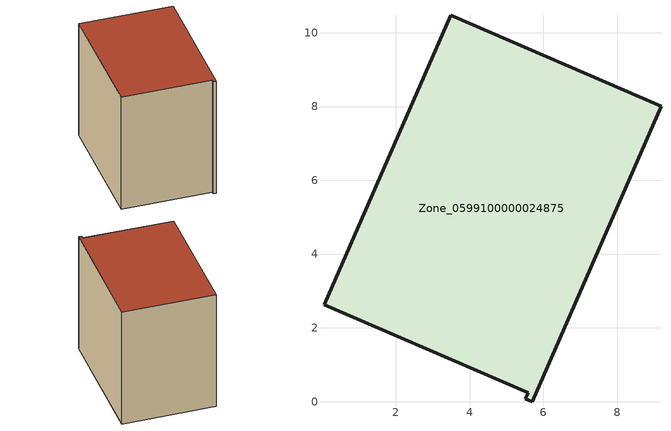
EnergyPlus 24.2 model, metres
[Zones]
Zone_0599100000024875
 floor ground (C_G): 5.69,0 5.51,0.08 5.58,0.24 0.06,2.62 3.48,10.47 9.19,8.01 z0
 wall outside (C_F): 3.48,10.47 0.06,2.62 5.58,0.24 5.51,0.08 5.69,0 9.19,8.01 3.48,10.47 z0:8.47
 roof outside (C_R): 0.06,2.62 5.58,0.24 5.51,0.08 5.69,0 9.19,8.01 3.48,10.47 z8.47
[BUILDING]
Pand.0599100000024875: North Axis=0; Terrain=City; Loads Convergence Tolerance Value=0.04; Temperature Convergence Tolerance Value=0.4; Solar Distribution=FullExterior; Maximum Number of Warmup Days=25; Minimum Number of Warmup Days=1
[Site:Location]
Rotterdam.The.Hague.AP_ZH_NLD Design_Conditions: Latitude=51.96; Longitude=4.45; Time Zone=1; Elevation=-4.5
[SITE:GROUNDTEMPERATURE:BUILDINGSURFACE]
18, 18, 18, 18, 18, 18, 18, 18, 18, 18, 18, 18
[MATERIAL] Thermal Absorptance=0.9; Solar Absorptance=0.7; Visible Absorptance=0.7
Name | Roughness | Thickness | Conductivity | Density | Specific Heat
G.TI.1946-1964 | MediumSmooth | 0.15 | 1 | 540 | 1210
F.TI.1946-1964 | Rough | 0.3 | 0.857143 | 1920 | 840
R.TI.1946-1964 | MediumRough | 0.2 | 0.277778 | 1500 | 1000
[CONSTRUCTION]
C_G: G.TI.1946-1964
C_F: F.TI.1946-1964
C_R: R.TI.1946-1964
[ZONE]
Zone_0599100000024875: Type=1; Multiplier=1; Ceiling Height=Autocalculate; Volume=Autocalculate; Floor Area=autocalculate; Part of Total Floor Area=Yes
[ZONEINFILTRATION:DESIGNFLOWRATE]
Infil_Zone_0599100000024875: Zone or ZoneList or Space or SpaceList=Zone_0599100000024875; Schedule=AlwaysOn; Design Flow Rate Calculation Method=Flow/Area; Flow Rate per Floor Area=0.003; Constant Term Coefficient=1; Temperature Term Coefficient=0; Velocity Term Coefficient=0; Velocity Squared Term Coefficient=0
[HVACTEMPLATE:ZONE:IDEALLOADSAIRSYSTEM]
Zone_0599100000024875: Maximum Heating Supply Air Temperature=50; Minimum Cooling Supply Air Temperature=13; Maximum Heating Supply Air Humidity Ratio=0.0156; Minimum Cooling Supply Air Humidity Ratio=0.0077; Heating Limit=NoLimit; Cooling Limit=NoLimit; Dehumidification Control Type=ConstantSensibleHeatRatio; Cooling Sensible Heat Ratio=0.7; Dehumidification Setpoint=60; Humidification Control Type=None; Humidification Setpoint=30; Outdoor Air Method=None; Outdoor Air Flow Rate per Person=0.00944; Outdoor Air Flow Rate per Zone Floor Area=0; Outdoor Air Flow Rate per Zone=0; Demand Controlled Ventilation Type=None; Outdoor Air Economizer Type=NoEconomizer; Heat Recovery Type=None; Sensible Heat Recovery Effectiveness=0.7; Latent Heat Recovery Effectiveness=0.65
[ZONECONTROL:THERMOSTAT]
ThermostatControl_Zone_0599100000024875: Zone or ZoneList=Zone_0599100000024875; Control Type Schedule=DualSetpointControlType; Control 1=Thermostat_Zone_0599100000024875; Temperature Difference Between Cutout And Setpoint=0
[THERMOSTATSETPOINT:DUALSETPOINT]
Thermostat_Zone_0599100000024875: Heating Setpoint Temperature Schedule=HeatingSetpoint_Zone_0599100000024875; Cooling Setpoint Temperature Schedule=CoolingSetpoint_Zone_0599100000024875
[SCHEDULE:COMPACT]
HeatingSetpoint_Zone_0599100000024875: Through: 12/31, For: AllDays, Until: 24:00, 21
CoolingSetpoint_Zone_0599100000024875: Through: 12/31, For: AllDays, Until: 24:00, 24
DualSetpointControlType: Through: 12/31, For: AllDays, Until: 24:00, 4
AlwaysOn: Through: 12/31, For: AllDays, Until: 24:00, 1
